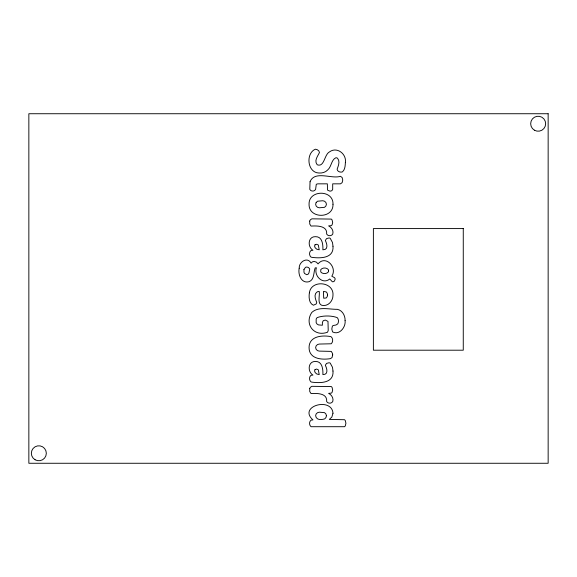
<?xml version="1.0" encoding="UTF-8"?>
<svg xmlns="http://www.w3.org/2000/svg" width="577" height="577" viewBox="0 0 577 577"><rect width="100%" height="100%" fill="white"/><g stroke="black" fill="none" stroke-linecap="round" stroke-linejoin="round"><path stroke-width="0.87" d="M345.385 162.526C345.176 165.765 345.089 169.725 342.377 171.924C340.394 172.624 337.271 171.549 337.119 169.191C338.403 165.736 340.271 161.394 337.487 158.156L336.052 157.665C331.22 159.605 331.573 166.861 327.592 170.042C324.801 172.985 320.43 173.54 316.629 172.689C306.892 169.89 306.358 152.818 315.381 149.205L317.155 149.645L318.785 150.835L319.47 152.516C317.718 156.259 313.859 160.637 317.206 164.791C324.476 167.568 324.238 154.456 329.517 151.874C336.867 146.407 346.698 153.871 345.385 162.526M299.203 268.211C297.819 274.342 301.244 283.783 308.983 281.727C314.609 279.629 313.39 272.438 315.186 267.858L316.405 267.793C313.563 275.604 322.608 285.016 329.777 278.972L332.229 281.648L332.987 281.843L334.444 281.093L335.223 278.972L334.588 277.71L331.818 276.203C337.725 267.295 325.486 254.673 318.057 263.898L316.384 262.124L314.119 261.424L312.323 261.908L311.104 263.17C307.491 256.296 298.836 261.929 299.203 268.211M345.096 320.603C345.948 327.195 339.341 335.583 332.525 331.89L331.818 329.02L332.309 326.394L333.001 325.543L336.002 325.01L337.754 323.892C338.814 321.98 338.742 319.355 337.293 317.667C331.624 315.424 322.723 315.424 317.061 317.667L316.167 319.031L316.167 322.673L317.061 324.058L318.576 324.93L322.384 325.226L322.384 322.355L323.286 320.682L325.305 320.069L327.988 321.403L328.219 330.527L327.512 332.229C314.011 337.22 304.029 323.949 311.847 312.373C318.67 306.257 329.07 309.452 337.386 309.33C342.514 310.426 345.241 315.684 345.096 320.603M309.387 292.799C308.745 296.967 308.883 303.408 313.441 305.233L316.16 303.971L316.744 302.463C315.46 299.117 313.383 294.198 317.307 291.767L319.225 291.428C320.091 295.547 316.362 305.796 323.747 305.529C329.207 305.594 333.102 300.213 332.987 295.071C333.874 281.482 311.14 279.506 309.387 292.799M332.987 246.256C333.968 258.438 320.415 258.482 311.883 257.342L310.981 257.082C309.121 255.503 309.005 252.07 310.981 250.533L312.95 250.288C307.31 246.992 307.894 236.296 315.532 236.678C322.384 236.476 323.127 244.698 322.875 249.805L325.01 249.466L326.394 248.348C327.606 245.665 326.438 242.939 325.349 240.472L326.568 238.597L329.099 237.94L330.188 238.272L332.503 242.535L332.987 246.256M332.987 371.054C333.968 383.236 320.415 383.279 311.883 382.14L310.981 381.88C309.121 380.293 309.005 376.868 310.981 375.331L312.95 375.086C307.31 371.79 307.894 361.094 315.532 361.469C322.384 361.274 323.127 369.489 322.875 374.603L325.01 374.264L326.394 373.146C327.606 370.463 326.438 367.729 325.349 365.263L326.568 363.395L329.099 362.738L330.188 363.07L332.503 367.333L332.987 371.054M332.691 354.898L332.013 357.596L330.412 358.642C321.836 360.048 309.034 359.024 309.063 347.606C309.07 336.232 321.757 335.064 330.361 336.521L331.198 336.802C333.174 338.54 333.181 342.038 331.198 343.777L319.276 344.058L317.523 344.541L316.16 345.832L315.626 347.606L316.16 349.381L317.523 350.643L319.276 351.104L331.27 351.393L332.525 353.485L332.691 354.898M310.044 181.755L309.791 189.357C310.859 191.679 314.544 191.658 315.619 189.357L316.283 184.272L317.768 183.839L327.347 183.839L327.548 190.143L330.022 191.182L331.84 190.72L332.691 189.335L332.691 183.839L340.473 183.839L342.125 182.649L342.76 180.046L342.125 177.514L340.473 176.302C331.681 179.281 314.681 170.193 310.044 181.755M332.987 204.251C333.6 219.058 308.594 218.935 309.063 204.251C308.565 189.609 333.6 189.501 332.987 204.251M309.734 221.056L309.734 224.006L311.046 226.083C316.787 225.737 327.52 225.52 326.661 234.082C327.938 236.26 331.472 236.267 332.741 234.082C333.802 230.764 331.595 227.309 328.609 225.881L331.335 225.636L332.063 224.907L332.691 222.52L332.063 219.873L331.335 219.087L311.883 218.827L310.275 219.873L309.734 221.056M309.734 388.545L309.734 391.494L311.046 393.572C316.787 393.226 327.52 393.002 326.661 401.563C327.938 403.741 331.472 403.756 332.741 401.563C333.802 398.253 331.595 394.791 328.609 393.363L331.335 393.125L332.063 392.396L332.691 390.009L332.063 387.362L331.335 386.576L311.883 386.316L310.275 387.362L309.734 388.545M332.987 413.255L331.84 417.07L329.294 419.429L344.563 419.71L345.291 420.554L345.919 423.273L345.291 425.927L344.563 426.706L311.046 426.706C309.113 425.141 309.012 421.7 311.046 420.164L312.95 419.919C297.609 406.309 331.789 396.666 332.987 413.255M303.956 269.466L303.964 272.25L304.562 273.505L306.726 274.695L308.089 274.234L308.94 272.971L309.741 268.961L308.479 267.497L306.827 267.014L305.5 267.31L303.956 269.466M327.541 294.926L327.224 296.65L326.25 297.963L323.697 298.237L323.459 291.428L326.25 291.933L327.224 293.246L327.541 294.926M328.609 270.757L328.342 271.955C326.611 274.147 322.471 274.133 320.747 271.94L320.762 269.61C322.514 267.454 326.596 267.418 328.342 269.596L328.609 270.757M326.423 415.736L325.983 417.459L324.743 418.873C321.973 419.681 318.136 420.359 316.232 417.582L315.626 415.685L316.16 413.911L317.574 412.649L319.369 412.187L324.526 412.649L325.89 413.94L326.423 415.736M316.16 202.477L315.626 204.251L316.16 206.025L317.545 207.316L319.369 207.799L324.526 207.316L325.89 206.025L326.423 204.251L325.89 202.477L324.526 201.214L322.774 200.746L317.545 201.214L316.16 202.477M315.042 244.799L314.559 246.155L315.165 247.764L316.795 249.199L319.225 249.805L318.324 245.016L316.6 244.259L315.042 244.799M315.042 369.59L314.559 370.953L315.165 372.562L316.795 373.997L319.225 374.603L318.324 369.814L316.6 369.056L315.042 369.59M548.15 113.734L28.85 113.734L28.85 463.266L548.15 463.266L548.15 113.734M463.266 228.579L373.384 228.579L373.384 350.203L463.266 350.203L463.266 228.579M35.089 459.761A7.487 7.487 0 0 0 46.326 453.277A7.487 7.487 0 0 0 35.089 446.793A7.487 7.487 0 0 0 35.089 459.761M534.417 130.207A7.487 7.487 0 0 0 545.654 123.723A7.487 7.487 0 0 0 534.417 117.239A7.487 7.487 0 0 0 534.417 130.207"/></g></svg>
